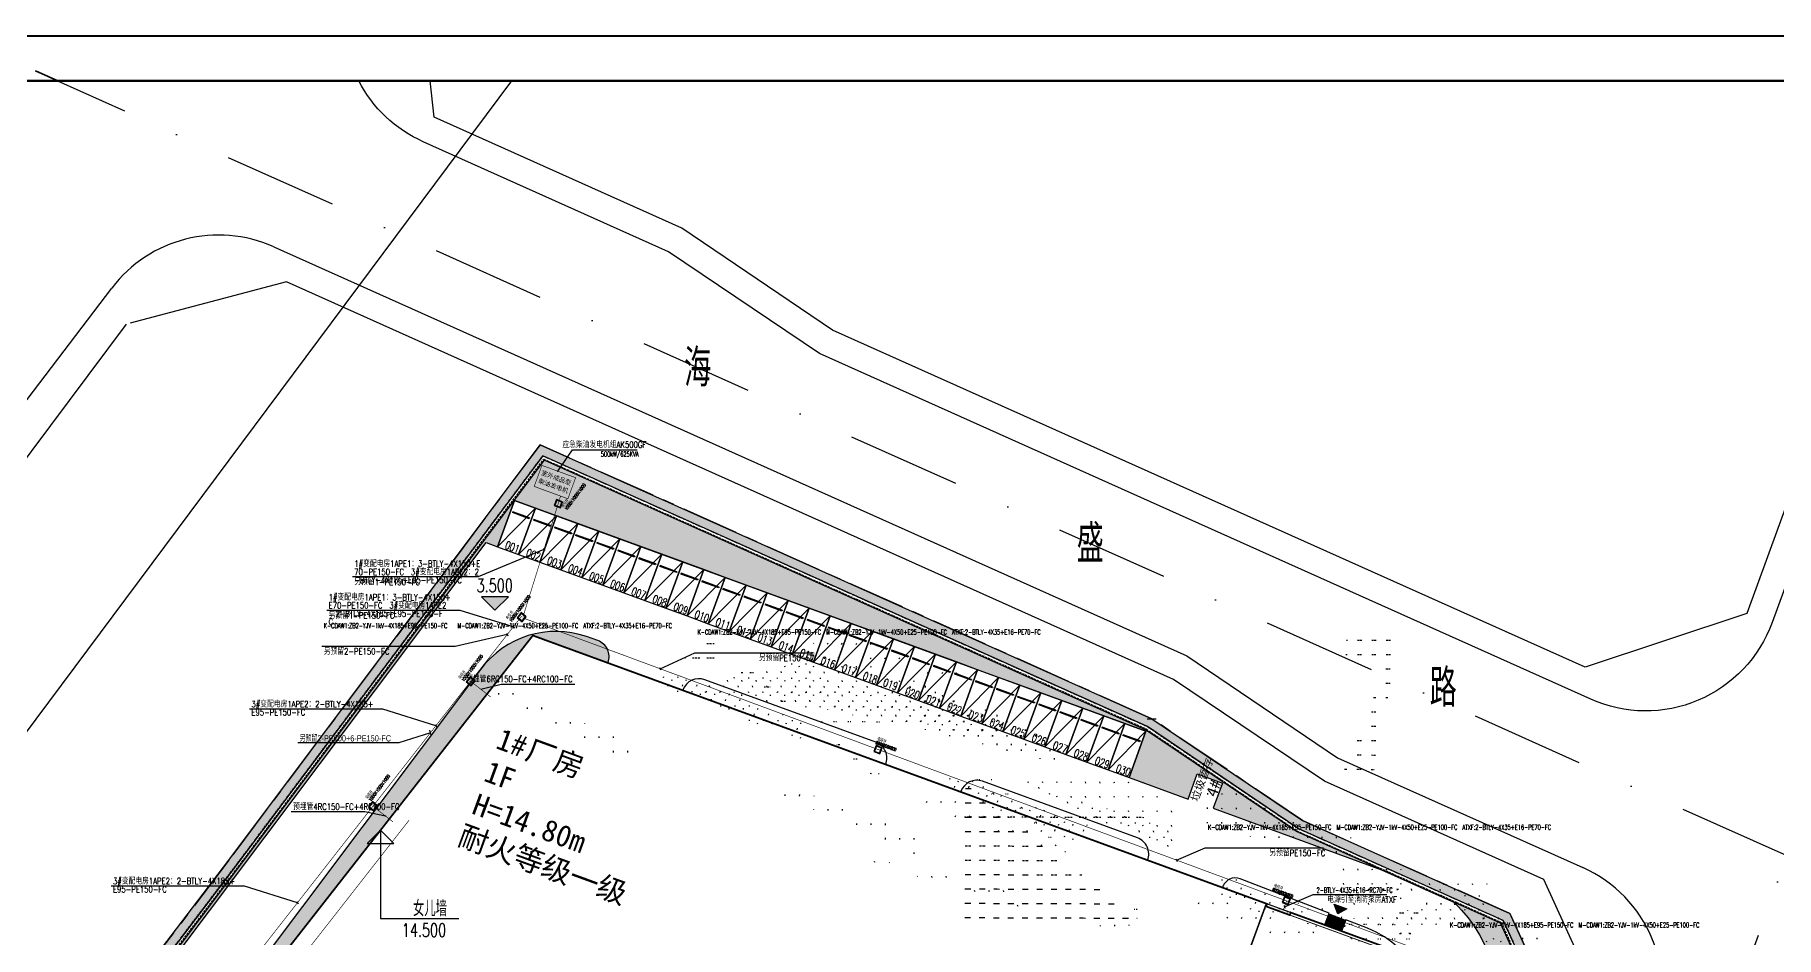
# Model space of a CAD drawing. Extents: x 40587477144 to 40590102100, y 3379967887 to 3381819730.
# Drawn here: x 40588202806 to 40588397071, y 3380406669 to 3380507282 of the extents above; entities that cross this region are included whole.
import ezdxf
from ezdxf.enums import TextEntityAlignment as Align

# ---------------------------------------------------------------- set-up
doc = ezdxf.new("R2010")
doc.units = 0
doc.header["$LTSCALE"] = 1000
doc.header["$MEASUREMENT"] = 0
for name, pattern in [('CENTER', [50.800000000000004, 31.75, -6.35, 6.35, -6.35]), ('DASH', [0.35, 0.25, -0.1]), ('DASHDOT', [25.399999999999995, 12.7, -6.349999999999999, 0, -6.349999999999999])]:
    doc.linetypes.add(name, pattern=pattern)
doc.layers.get('Defpoints').update_dxf_attribs({"color": 210})
for name, color, linetype in [('0-cxFrame', 155, 'Continuous'), ('0-HX', 1, 'Continuous'), ('A-Car', 155, 'Continuous'), ('A-CURTAIN', 84, 'Continuous'), ('A-LIN-V', 9, 'Continuous'), ('A-SFCE', 30, 'Continuous'), ('AS-WALL', 40, 'Continuous'), ('DIM-照明', 3, 'Continuous'), ('JT-路缘石线', 5, 'Continuous'), ('JT-道路中心线', 1, 'DASHDOT'), ('JT-道路名称', 7, 'Continuous'), ('JT-道路红线', 7, 'Continuous'), ('PUB_TEXT', 7, 'Continuous'), ('TEL_TEXT', 7, 'Continuous'), ('WIRE-照明', 1, 'Continuous'), ('建-文字', 7, 'Continuous'), ('建-标高', 3, 'Continuous'), ('总-坐标', 3, 'Continuous'), ('电气', 7, 'Continuous'), ('高压线', 210, 'Continuous')]:
    doc.layers.add(name, color=color, linetype=linetype)
doc.layers.add('0-cxText', color=131, linetype='Continuous', lineweight=25)
doc.styles.add('_TEL_DIM', font='SIMPLEX', dxfattribs={"width": 0.8, "height": 3.5, "bigfont": 'HZTXT'})
doc.styles.add('A-STANDARD', font='SIMPLEX', dxfattribs={"bigfont": 'GBCBIG'})
doc.styles.add('cx_tuming', font='simhei.ttf')
doc.styles.add('cx_tuqian1', font='')
doc.styles.add('HZTXT5', font='aa.shx', dxfattribs={"width": 0.7, "bigfont": 'hztxt.shx'})
doc.styles.get("Standard").update_dxf_attribs({"font": 'GBENOR', "width": 0.7, "bigfont": 'GBCBIG'})
doc.styles.add('宋体', font='')
doc.styles.add('黑体', font='simhei.ttf', dxfattribs={"height": 12})
doc.styles.get('cx_tuqian1').set_extended_font_data('SimSun')
doc.styles.get('宋体').set_extended_font_data('SimSun')
pattern_1 = [(19.99999999999998, (440.107795715332, 194.2398300170898), (956.275963936384, 2050.740422578524), [240, -48, 64, -48, 240, -960]), (19.99999999999998, (348.5154342651367, 211.9834671020508), (956.275963936384, 2050.740422578524), [160, -120, 240, -120, 160, -800]), (19.99999999999998, (655.8504104614258, 1004.918022155762), (956.275963936384, 2050.740422578524), [200, -80, 200, -1120]), (19.99999999999998, (-205.3501281738281, 1032.003547668457), (956.275963936384, 2050.740422578524), [80, -160, 80, -1280]), (110, (-54.99931335449219, 1086.72677230835), (-2050.740422578524, 956.275963936384), [143.9999999999999, -1456]), (110, (724.3924865722656, 348.7915229797363), (-2050.740422578524, 956.275963936384), [159.9999999999999, -1440]), (110, (881.3766403198242, 1087.002857208252), (-2050.740422578524, 956.275963936384), [159.9999999999999, -1440]), (65.00000000000001, (925.3208694458008, 404.8966331481934), (-547.2322293314808, 1503.508193286057), [160, -2102.7416992]), (154.9999999999999, (534.4087371826172, 262.6162528991699), (-1503.508193286057, -547.2322293314808), [160, -2102.741699199999]), (83.43494882, (877.4794540405273, 395.9972076416016), (-547.2322292444445, 1503.508193285503), [160, -3417.7087632]), (95.96375653, (799.5678939819336, 376.1531410217285), (-547.2322291846804, 1503.508193052025), [159.9999999999999, -6436.969001599999]), (95.96375653, (956.5520477294922, 1114.364471435547), (-547.2322291846804, 1503.508193052025), [128, -6468.969001599999]), (95.96375653, (-24.92916107177734, 1097.671417236328), (-547.2322291846804, 1503.508193052025), [112, -6484.969001599998]), (124.03624347, (649.2170791625977, 321.4299125671387), (-547.2322292935037, 1503.508193012417), [160, -6436.9690016]), (124.03624347, (806.2012252807617, 1059.641246795654), (-547.2322292935037, 1503.508193012417), [128, -6468.9690016]), (124.03624347, (-85.06947326660156, 1075.782127380371), (-547.2322292935037, 1503.508193012417), [112, -6484.9690016]), (136.5650512, (576.7778244018555, 286.5507621765137), (-547.2322299226216, 1503.508193038666), [159.9999999999999, -3417.706876319999])]

# ---------------------------------------------------------------- blocks, each defined once
blk = doc.blocks.new('G$C475ACE7D')
h = blk.add_hatch(color=0)
h.dxf.hatch_style = 1
h.paths.add_polyline_path([(-1.746229827404022e-10, -749.9999999997672), (-878.0800781248836, 0), (1.164153218269348e-10, 749.9999999998836)])
at = {"color": 0}
blk.add_lwpolyline([(-1.746229827404022e-10, -749.9999999997672), (-878.0800781248836, 0), (1.164153218269348e-10, 749.9999999998836), (-1.746229827404022e-10, -749.9999999997672)], close=True, dxfattribs=at)
blk = doc.blocks.new('GGRrrrr')
at = {"layer": 'A-CURTAIN'}
h = blk.add_hatch(dxfattribs=at)
h.set_pattern_fill('草坪或沼泽', color=0, scale=400, angle=19.99999999999998)
h.set_pattern_definition(pattern_1)
h.paths.add_polyline_path([(1393117.320922852, 618300.9193000793), (1393292.936767578, 540880.4741477966), (1330517.002159119, 532866.5696678162), (1241737.975387573, 527102.5202484131), (1161598.890319824, 521245.7613601685), (1240382.850791931, 783371.5528144836), (1244595.073738098, 797109.7279624939), (1261185.678756714, 852563.1131820679), (1335771.367614746, 847453.3053207397), (1355485.375518799, 842594.5098495483), (1380777.422203064, 840861.7712898254), (1392639.610717773, 828900.035358429), (1392845.235137939, 738250.2696037292), (1391845.237701416, 738248.0012702942), (1391806.246421814, 755447.9559936523), (1391306.45426178, 755446.8222770691), (1391785.831069946, 764447.9511528015), (1391640.544288635, 828487.3259391785), (1380332.88168335, 839889.8824043274), (1355330.389472961, 841602.7838134766), (1335616.381584167, 846461.5792884827), (1261914.650527954, 851510.8278846741), (1245552.140869141, 796819.8416023254), (1241339.732727051, 783081.0626220703), (1162974.660324097, 522348.9729347229), (1241669.135520935, 528100.1562232971), (1330421.199440002, 533862.4550628662), (1392290.937599182, 541760.6755371094), (1392117.323532104, 618298.6509666443)])
h.paths.add_polyline_path([(1393076.15146637, 636450.5321846008), (1392076.154045105, 636448.2638511658), (1392062.989784241, 641998.404788971), (1391563.607894897, 641997.2195243835), (1392041.628883362, 650998.2749595642), (1391886.520614624, 720048.3890342712), (1392886.518035889, 720050.6573638916)])
h = blk.add_hatch(dxfattribs=at)
h.set_pattern_fill('草坪或沼泽', color=0, scale=400, angle=19.99999999999998)
h.set_pattern_definition([(19.99999999999998, (440.107795715332, 194.2398300170898), (956.2759639363836, 2050.740422578524), [240, -48, 64, -48, 240, -960]), (19.99999999999998, (348.5154342651367, 211.9834671020508), (956.2759639363836, 2050.740422578524), [160, -120, 240, -120, 160, -800]), (19.99999999999998, (655.8504104614258, 1004.918022155762), (956.2759639363836, 2050.740422578524), [200, -80, 200, -1120]), (19.99999999999998, (-205.3501281738281, 1032.003547668457), (956.2759639363836, 2050.740422578524), [80, -160, 80, -1280]), (110, (-54.99931335449219, 1086.72677230835), (-2050.740422578524, 956.2759639363836), [143.9999999999999, -1456]), (110, (724.3924865722656, 348.7915229797363), (-2050.740422578524, 956.2759639363836), [159.9999999999999, -1440]), (110, (881.3766403198242, 1087.002857208252), (-2050.740422578524, 956.2759639363836), [159.9999999999999, -1440]), (65.00000000000001, (925.3208694458008, 404.8966331481934), (-547.2322293314807, 1503.508193286057), [160, -2102.7416992]), (154.9999999999999, (534.4087371826172, 262.6162528991699), (-1503.508193286057, -547.2322293314807), [160, -2102.741699199999]), (83.43494882, (877.4794540405273, 395.9972076416016), (-547.2322292444445, 1503.508193285503), [160, -3417.7087632]), (95.96375653, (799.5678939819336, 376.1531410217285), (-547.2322291846804, 1503.508193052025), [159.9999999999999, -6436.969001599999]), (95.96375653, (956.5520477294922, 1114.364471435547), (-547.2322291846804, 1503.508193052025), [128, -6468.969001599999]), (95.96375653, (-24.92916107177734, 1097.671417236328), (-547.2322291846804, 1503.508193052025), [112, -6484.969001599998]), (124.03624347, (649.2170791625977, 321.4299125671387), (-547.2322292935037, 1503.508193012417), [160, -6436.9690016]), (124.03624347, (806.2012252807617, 1059.641246795654), (-547.2322292935037, 1503.508193012417), [128, -6468.9690016]), (124.03624347, (-85.06947326660156, 1075.782127380371), (-547.2322292935037, 1503.508193012417), [112, -6484.9690016]), (136.5650512, (576.7778244018555, 286.5507621765137), (-547.232229922622, 1503.508193038667), [159.9999999999999, -3417.706876319999])])
edge = h.paths.add_edge_path()
edge.add_line((1391002.783584595, 755446.1334381104), (1391033.862896324, 755969.2298610318))
edge.add_line((1391033.86289978, 755969.2298622131), (1391484.60933056, 764440.2374043328))
edge.add_line((1391484.609329224, 764440.2374038696), (1391240.917746339, 828322.242167785))
edge.add_line((1391240.917747498, 828322.2421684265), (1380155.065434195, 839501.1268444082))
edge.add_line((1380155.065429688, 839501.1268424988), (1355268.395031075, 841206.093397873))
edge.add_line((1355268.39503479, 841206.0933990479), (1335554.387081419, 846064.8888675765))
edge.add_line((1335554.387077332, 846064.8888664246), (1262206.239214119, 851089.9137592164))
edge.add_line((1262206.239219666, 851089.9137611389), (1173161.430034699, 554852.1791891612))
edge.add_line((1173161.430030823, 554852.1791877747), (1173522.489795612, 554879.6278408373))
edge.add_line((1173522.4897995, 554879.6278419495), (1259298.694751966, 840247.1814245735))
edge.add_line((1259298.694747925, 840247.1814231873), (1260664.251583645, 840250.287743258))
edge.add_line((1260664.251579285, 840250.2877464294), (1260650.720505403, 845748.0085758491))
edge.add_line((1260650.72051239, 845748.0085716248), (1335651.042472096, 845918.1516353745))
edge.add_line((1335651.042472839, 845918.151638031), (1335663.543034486, 840420.7167655955))
edge.add_line((1335663.543029785, 840420.7167663574), (1342663.498677632, 840436.620142065))
edge.add_line((1342663.498680115, 840436.6201400757), (1342656.698541388, 843434.4194341273))
edge.add_line((1342656.698539734, 843434.4194335938), (1345656.684828249, 843441.2245361431))
edge.add_line((1345656.684829712, 843441.2245368958), (1345663.514863657, 840443.5152480957))
edge.add_line((1345663.514862061, 840443.515247345), (1365660.002805453, 840488.87754378))
edge.add_line((1365660.002807617, 840488.8775444031), (1374552.106933233, 839873.2337869616))
edge.add_arc((1367357.655082703, 824128.4532546997), 17310.63983173795, 5.5802626876526915, 65.44234737564938, ccw=False)
edge.add_line((1384586.259040833, 825811.7408561707), (1385552.940604924, 825812.0992239242))
edge.add_line((1385552.940605164, 825812.0992240906), (1390246.63666195, 825822.7249858105))
edge.add_line((1390246.636665344, 825822.72498703), (1390404.911168448, 755445.2751032704))
edge.add_line((1390404.911170959, 755445.2751045227), (1391002.783589707, 755446.1334401162))
h = blk.add_hatch(dxfattribs=at)
h.set_pattern_fill('草坪或沼泽', color=0, scale=400, angle=19.99999999999998)
h.set_pattern_definition(pattern_1)
edge = h.paths.add_edge_path()
edge.add_line((1244511.714828491, 753063.8315238953), (1244495.919566525, 760027.0825533024))
edge.add_line((1244495.91960144, 760027.0825538635), (1267770.087429236, 832316.7940167233))
edge.add_line((1267770.087432861, 832316.7940177917), (1276681.976823113, 832337.0095257644))
edge.add_line((1276681.976821899, 832337.0095252991), (1276681.864180329, 832386.6813997305))
edge.add_arc((1274781.869064331, 832382.3714904785), 1900.000004354328, 0.1299683560727448, 90.13029558499731)
edge.add_line((1274777.548301697, 834282.3665809631), (1273442.691794555, 834279.3309857612))
edge.add_arc((1273670.986663818, 823776.4695892334), 10505.34226203356, 91.24521050012937, 163.5760376897314)
edge.add_line((1263594.306396484, 826746.7777709961), (1241444.485177469, 753056.8738986957))
edge.add_line((1241444.485176086, 753056.8738975525), (1244511.714866437, 753063.8315246797))
h = blk.add_hatch(dxfattribs=at)
h.set_pattern_fill('草坪或沼泽', color=0, scale=400, angle=19.99999999999998)
h.set_pattern_definition(pattern_1)
edge = h.paths.add_edge_path()
edge.add_line((1285581.953941345, 832357.1979942322), (1309681.237586975, 832411.8641967773))
edge.add_arc((1307781.783744812, 832457.4163208008), 1900.000000747431, 358.6262135468809, 450.130295675967)
edge.add_line((1307777.462928772, 834357.411403656), (1287477.515419006, 834311.2474632263))
edge.add_arc((1287481.836204529, 832411.2523841858), 1899.999998556462, 90.13029564319118, 180.1299678000027)
edge.add_line((1285581.841117859, 832406.9424934387), (1285581.953964233, 832357.1980018616))
h = blk.add_hatch(dxfattribs=at)
h.set_pattern_fill('草坪或沼泽', color=0, scale=400, angle=19.99999999999998)
h.set_pattern_definition(pattern_1)
edge = h.paths.add_edge_path()
edge.add_line((1318581.869049072, 832432.0541534424), (1340781.152915955, 832482.410446167))
edge.add_arc((1338881.703308105, 832528.1403884888), 1900.000001196888, 358.6208496673979, 450.130295672381)
edge.add_line((1338877.382568359, 834428.1354789734), (1320477.430152893, 834386.292301178))
edge.add_arc((1320481.750892639, 832486.2972068787), 1900.000003571495, 90.13029556357108, 180.1299679933564)
edge.add_line((1318581.75579834, 832481.9873085022), (1318581.869064331, 832432.0541534425))
h = blk.add_hatch(dxfattribs=at)
h.set_pattern_fill('草坪或沼泽', color=0, scale=400, angle=19.99999999999998)
h.set_pattern_definition(pattern_1)
edge = h.paths.add_edge_path()
edge.add_line((1361831.757774353, 832530.1611289978), (1361828.607009888, 833919.1583023071))
edge.add_line((1361828.607040405, 833919.1582984924), (1351207.979728699, 834106.2698020935))
edge.add_arc((1351181.557189941, 832606.5025405884), 1499.999997267485, 88.99068202432258, 183.971656302854)
edge.add_line((1349685.159500122, 832502.6080665588), (1361831.757743835, 832530.1611213684))
h = blk.add_hatch(dxfattribs=at)
h.set_pattern_fill('草坪或沼泽', color=0, scale=400, angle=19.99999999999998)
h.set_pattern_definition(pattern_1)
edge = h.paths.add_edge_path()
edge.add_line((1370852.603523254, 823350.6001091003), (1376752.150489807, 823363.9824905396))
edge.add_arc((1366252.178779602, 823339.5955467224), 10499.99999670127, 0.1330733002680239, 88.9906820117028)
edge.add_line((1366437.136444092, 833837.9664039612), (1363828.692123413, 833883.9213142395))
edge.add_line((1363828.692054749, 833883.9213218689), (1363831.752601624, 832534.6978721619))
edge.add_line((1363831.752662659, 832534.6978645325), (1370831.734527588, 832550.5764541626))
edge.add_line((1370831.734535217, 832550.5764541626), (1370852.603538513, 823350.600101471))
at = {"layer": 'A-CURTAIN', "color": 0}
for points in [[(1161598.890319824, 521245.7613601685), (1240382.850791931, 783371.5528144836), (1244595.073738098, 797109.7279624939), (1261185.678756714, 852563.1131820679), (1335771.367614746, 847453.3053207397), (1355485.375518799, 842594.5098495483), (1380777.422203064, 840861.7712898254), (1392639.610717773, 828900.035358429), (1392845.235137939, 738250.2696037292), (1391845.237701416, 738248.0012702942), (1391806.246421814, 755447.9559936523), (1391306.45426178, 755446.8222770691), (1391785.831069946, 764447.9511528015), (1391640.544288635, 828487.3259391785), (1380332.88168335, 839889.8824043274), (1355330.389472961, 841602.7838134766), (1335616.381584167, 846461.5792884827), (1261914.650527954, 851510.8278846741), (1245552.140869141, 796819.8416023254), (1241339.732727051, 783081.0626220703), (1162974.660324097, 522348.9729347229)], [(1391240.917747498, 828322.2421684265), (1380155.065429688, 839501.1268424988), (1355268.39503479, 841206.0933990479), (1335554.387077332, 846064.8888664246), (1262206.239219666, 851089.9137611389), (1173161.430030823, 554852.1791877747)]]:
    blk.add_lwpolyline(points, dxfattribs=at)
blk.add_lwpolyline([(1173522.4897995, 554879.6278419495), (1259298.694747925, 840247.1814231873), (1260664.251579285, 840250.2877464294), (1260650.72051239, 845748.0085716248), (1335651.042472839, 845918.151638031), (1335663.543029785, 840420.7167663574), (1342663.498680115, 840436.6201400757), (1342656.698539734, 843434.4194335938), (1345656.684829712, 843441.2245368958), (1345663.514862061, 840443.515247345), (1365660.002807617, 840488.8775444031), (1374552.106933594, 839873.2337875366, -0.2673043221881901), (1384586.259040833, 825811.7408561707)], format="xyb", dxfattribs=at)
for points in [[(1244511.714828491, 753063.8315238953), (1244495.91960144, 760027.0825538635), (1267770.087432861, 832316.7940177917), (1276681.976821899, 832337.0095252991), (1276681.864181519, 832386.6814002991, 0.4142152351523207), (1274777.548301697, 834282.3665809631), (1273442.691795349, 834279.330986023, 0.3265163471127786), (1263594.306396484, 826746.7777709961), (1241444.485176086, 753056.8738975525)], [(1285581.953941345, 832357.1979942322), (1309681.237617493, 832411.864200592, 0.4219234257304527), (1307777.462928772, 834357.411403656), (1287477.515472412, 834311.247467041, 0.4142118864557647), (1285581.841117859, 832406.9424934387)], [(1318581.869049072, 832432.0541534424), (1340781.152900696, 832482.4104499817, 0.421950996749626), (1338877.382568359, 834428.1354789734), (1320477.430114746, 834386.2922935486, 0.4142118878511918), (1318581.75579834, 832481.9873085022)], [(1361831.757774353, 832530.1611289978), (1361828.607040405, 833919.1582984924), (1351207.979728699, 834106.2698020935, 0.4399114465953061), (1349685.159500122, 832502.6080665588)], [(1370852.603523254, 823350.6001091003), (1376752.150489807, 823363.9824867249, 0.4083856985669109), (1366437.136444092, 833837.9664039612), (1363828.692054749, 833883.9213218689), (1363831.752662659, 832534.6978645325), (1370831.734535217, 832550.5764541626)]]:
    blk.add_lwpolyline(points, format="xyb", close=True, dxfattribs=at)
blk = doc.blocks.new('建筑-停车位-2400x5300')
at = {"color": 0}
blk.add_lwpolyline([(-49.99999999813735, 199.9999999757856), (-50.00000090897083, -5299.999999886379), (2449.999999089167, -5299.999999826774), (2449.999999998137, 200.0000000335276)], close=True, dxfattribs=at)
for points in [[(2449.999999998137, 200.0000000335276), (-50.00000090897083, -5299.999999886379)], [(199.9999990900978, -3953.625492763415), (2199.999999090098, -3953.625492763415)], [(199.9999990900978, -4053.625492763415), (199.9999990900978, -3953.625492763415)], [(199.9999990900978, -4053.625492763415), (2199.999999090098, -4053.625492763415)], [(2199.999999090098, -4053.625492763415), (2199.999999090098, -3953.625492763415)]]:
    blk.add_lwpolyline(points, dxfattribs=at)
blk = doc.blocks.new('G$C29A62568')
at = {"layer": 'A-Car', "color": 8, "extrusion": (7.103892189259454e-08, 1.937544352733996e-07, 0.9999999999999788), "rotation": 159.8002921507157}
for p in [(40588256577.38121, 3380449758.728107, 3538.323122636224), (40588258923.61811, 3380448895.49457, 3538.32312205504), (40588261269.85518, 3380448032.261038, 3538.323121473863), (40588263616.09207, 3380447169.027505, 3538.323120892682), (40588265962.32903, 3380446305.793968, 3538.3231203115), (40588268308.56599, 3380445442.560435, 3538.323119730317), (40588270654.8029, 3380444579.326898, 3538.32311914913), (40588273001.03992, 3380443716.093363, 3538.323118567956), (40588275347.27688, 3380442852.859831, 3538.323117986768), (40588277693.51389, 3380441989.626299, 3538.323117405595), (40588280039.75075, 3380441126.392764, 3538.323116824407), (40588282385.98769, 3380440263.159228, 3538.323116243229), (40588284732.22476, 3380439399.925698, 3538.323115662043), (40588287078.46161, 3380438536.69216, 3538.323115080865), (40588289424.69863, 3380437673.458623, 3538.323114499681), (40588291770.93558, 3380436810.22509, 3538.323113918504), (40588294117.17253, 3380435946.991553, 3538.323113337318), (40588296463.40949, 3380435083.75802, 3538.323112756133), (40588298809.64639, 3380434220.524487, 3538.323112174942), (40588301155.88341, 3380433357.29095, 3538.323111593768), (40588303502.12032, 3380432494.057414, 3538.323111012583), (40588305848.35738, 3380431630.823884, 3538.323110431408), (40588308194.59428, 3380430767.590353, 3538.323109850227), (40588310540.83116, 3380429904.356815, 3538.32310926904), (40588312887.06821, 3380429041.123279, 3538.323108687862), (40588315233.30515, 3380428177.889746, 3538.323108106681), (40588317579.54218, 3380427314.656211, 3538.323107525498), (40588319925.77902, 3380426451.422675, 3538.323106944313), (40588322272.01603, 3380425588.189143, 3538.323106363127), (40588324618.25303, 3380424724.955591, 3538.323105781943)]:
    blk.add_blockref('建筑-停车位-2400x5300', p, dxfattribs=at)
blk = doc.blocks.new('55555555555555555555555555555')
at = {"layer": '建-文字', "color": 0, "style": 'A-STANDARD', "width": 0.7058823529411765}
for s, p in [('001', (40588255175.73572, 3380450026.954892)), ('002', (40588257523.92146, 3380449169.036646)), ('003', (40588259872.10724, 3380448311.11838)), ('004', (40588262220.29298, 3380447453.200134)), ('005', (40588264568.47873, 3380446595.281897)), ('006', (40588266916.66447, 3380445737.363628)), ('007', (40588269264.85019, 3380444879.445397)), ('008', (40588271613.03593, 3380444021.527151)), ('009', (40588273961.22166, 3380443163.608886)), ('010', (40588276309.40746, 3380442305.690618)), ('011', (40588278657.59314, 3380441447.772399)), ('012', (40588281005.77895, 3380440589.854148)), ('013', (40588283353.96468, 3380439731.935868)), ('014', (40588285702.15034, 3380438874.017643)), ('015', (40588288050.33612, 3380438016.099382)), ('016', (40588290398.52189, 3380437158.181153)), ('017', (40588292746.70762, 3380436300.262877)), ('018', (40588295094.89336, 3380435442.344625)), ('019', (40588297362.20415, 3380434709.451086)), ('020', (40588299791.26477, 3380433726.508155)), ('021', (40588302139.45061, 3380432868.589908)), ('022', (40588304487.63634, 3380432010.671619)), ('023', (40588306888.44193, 3380431133.208655)), ('024', (40588309236.62766, 3380430275.290406)), ('025', (40588311584.81345, 3380429417.372149)), ('026', (40588313932.99922, 3380428559.453888)), ('027', (40588316281.18496, 3380427701.53563)), ('028', (40588318629.37065, 3380426843.617409)), ('029', (40588320978.28776, 3380425987.706183)), ('030', (40588323326.47305, 3380425129.787562))]:
    blk.add_text(s, height=892.5, rotation=339.9297114345931, dxfattribs=at).set_placement(p)
blk = doc.blocks.new('qd电缆手井')
at = {"layer": '电气', "color": 7}
for p, q in [((-238.6759234107449, 215.8350454529282), (211.3240765892551, 215.8350454529282)), ((-238.6759234107449, -234.1649545470718), (-238.6759234107449, 215.8350454529282)), ((-197.8759234107565, -193.3649545470835), (-197.8759234107565, 175.0350454529398)), ((-197.8759234107565, 175.0350454529398), (170.5240765892668, 175.0350454529398)), ((170.5240765892668, 175.0350454529398), (170.5240765892668, -193.3649545470835)), ((211.3240765892551, 215.8350454529282), (211.3240765892551, -234.1649545470718)), ((211.3240765892551, -234.1649545470718), (-238.6759234107449, -234.1649545470718)), ((170.5240765892668, -193.3649545470835), (-197.8759234107565, -193.3649545470835))]:
    blk.add_line(p, q, dxfattribs=at)
at = {"layer": '电气', "color": 8, "const_width": 30}
blk.add_lwpolyline([(-218.0356704102596, 182.1311835359666), (-218.0356704102596, -214.0751183969551), (191.1155886567431, -214.0751183969551), (191.1155886567431, 195.5777040290996), (-232.9092848057626, 195.5777040290996)], dxfattribs=at)
blk = doc.blocks.new('TK22.A0 L(Dragon)')
at = {"layer": '0-cxFrame', "color": 7, "const_width": 0.5}
blk.add_lwpolyline([(0, 0), (-1189, 0), (-1189, 841), (0, 841)], close=True, dxfattribs=at)
at = {"layer": '0-cxFrame', "const_width": 0.5}
blk.add_lwpolyline([(-80, 10), (-1169, 10), (-1169, 831), (-80, 831)], close=True, dxfattribs=at)
at = {"style": '黑体', "flags": 4}
blk.add_attdef('图幅', text='', height=3.3, dxfattribs=at).set_placement((-40, 3), align=Align.RIGHT)
at = {"layer": '0-cxText', "flags": 4}
for tag, height, style, p in [('建设单位', 3.5, 'cx_tuming', (-45, 240)), ('项目名称', 3.5, 'cx_tuming', (-45, 210)), ('子项名称', 3.5, 'cx_tuming', (-45, 180)), ('工程编号', 3.3, 'cx_tuqian1', (-35, 165)), ('图名1', 3.5, 'cx_tuming', (-45, 87)), ('图名2', 3.5, 'cx_tuming', (-45, 79)), ('图名3', 3.5, 'cx_tuming', (-45, 71)), ('出图日期', 3.3, 'cx_tuqian1', (-39, 60)), ('专业', 3.3, 'cx_tuqian1', (-55, 52)), ('图号', 3.3, 'cx_tuqian1', (-55, 44)), ('版次', 3.3, 'cx_tuqian1', (-20, 44))]:
    blk.add_attdef(tag, text='', height=height, dxfattribs=dict(at, style=style)).set_placement(p, align=Align.MIDDLE)
at = {"layer": 'Defpoints', "color": 6, "flags": 4}
for tag, height, style, p in [('tufu', 3.3, '黑体', (-12, 12)), ('dwfname', 4, 'cx_tuqian1', (-80, 3))]:
    blk.add_attdef(tag, text='', height=height, dxfattribs=dict(at, style=style)).set_placement(p, align=Align.RIGHT)

msp = doc.modelspace()

# ---------------------------------------------------------------- hatches: boundary and pattern name
at = {"layer": 'A-LIN-V'}
h = msp.add_hatch(dxfattribs=at)
h.set_pattern_fill('ANSI31', color=256, scale=300)
h.set_pattern_definition([(45, (0, 0), (-336.7596045400933, 336.7596045400933), [])])
h.paths.add_polyline_path([(40588347190.95534, 3380409330.416287), (40588346714.28822, 3380408025.766325), (40588348592.83292, 3380407339.420976), (40588349055.85069, 3380408606.712503)])
at = {"layer": '建-标高'}
msp.add_hatch(color=8, dxfattribs=at).paths.add_polyline_path([(40588254137.37964, 3380443113.060872), (40588255637.37964, 3380444613.060872), (40588252637.37964, 3380444613.060872)], flags=17)

# ---------------------------------------------------------------- linework, layer by layer
at = {"layer": '0-HX', "linetype": 'CENTER', "ltscale": 0.2}
msp.add_line((40588374373.70558, 3380393980.898199), (40588367371.55893, 3380409302.927603), dxfattribs=at)
msp.add_lwpolyline([(40588374373.70446, 3380393980.898591), (40588367371.55781, 3380409302.927993), (40588344233.50639, 3380419662.492842), (40588327409.83178, 3380431029.725266), (40588259176.22743, 3380461579.853973), (40588224457.8989, 3380415266.100388), (40588215760.93867, 3380403827.430825), (40588051310.19777, 3380185028.900704), (40588128542.3989, 3380162853.200386), (40588213851.09889, 3380137607.100389), (40588275532.99889, 3380123451.400389)], close=True, dxfattribs=at)
at = {"layer": 'A-SFCE', "linetype": 'DASH'}
for points in [[(40588297421.67845, 3380186275.2518), (40588274896.56686, 3380124623.454611), (40588214105.07052, 3380138574.811246), (40588128822.27942, 3380163813.243817), (40588052982.28779, 3380185589.19868), (40588216558.6606, 3380403224.398946), (40588225255.99951, 3380414663.566556), (40588259497.00459, 3380460340.577489), (40588326921.93321, 3380430152.515933), (40588343745.60792, 3380418785.283481), (40588361534.81735, 3380410820.547568), (40588366618.76474, 3380408544.319479), (40588373293.57961, 3380393938.554342), (40588351315.52277, 3380333784.059697), (40588347755.68797, 3380325498.369755)], [(40588297139.89675, 3380186378.203611), (40588274705.63725, 3380124975.070877), (40588214181.26199, 3380138865.124507), (40588128906.24356, 3380164101.256846), (40588053483.91479, 3380185757.288075), (40588216797.97619, 3380403043.488082), (40588225495.42977, 3380414482.806521), (40588259593.23772, 3380459968.794543), (40588326775.56367, 3380429889.353124), (40588343599.23837, 3380418522.120672), (40588361412.22539, 3380410546.738856), (40588366392.92683, 3380408316.736924), (40588372969.54214, 3380393925.851067), (40588351036.59865, 3380333894.832758), (40588347480.05086, 3380325616.793515)]]:
    msp.add_lwpolyline(points, dxfattribs=at)
at = {"layer": 'AS-WALL', "color": 20, "true_color": 0xf72408, "const_width": 200.0000000000001}
msp.add_lwpolyline([(40588309017.24251, 3380324808.789411), (40588308914.29071, 3380324527.007708), (40588204983.80682, 3380362499.063575), (40588211560.117, 3380380498.591922), (40588258364.53622, 3380440305.243856), (40588340280.27267, 3380410376.499106), (40588340177.32092, 3380410094.717414), (40588342807.28352, 3380409133.833927), (40588342910.23534, 3380409415.615627), (40588355167.73914, 3380404937.212323), (40588323801.75727, 3380319087.720896), (40588311578.57062, 3380323660.051459), (40588311647.2051, 3380323847.90593)], close=True, dxfattribs=at)
at = {"layer": 'AS-WALL'}
msp.add_lwpolyline([(40588340186.34547, 3380410410.816366), (40588309194.42171, 3380325585.131804)], dxfattribs=at)
at = {"layer": 'AS-WALL', "color": 20, "linetype": 'DASH', "ltscale": 5, "true_color": 0xf72408, "const_width": 100}
msp.add_lwpolyline([(40588340130.35719, 3380410111.876067), (40588354783.00562, 3380404758.382419), (40588348983.3875, 3380388884.679962), (40588334330.73907, 3380394238.173609)], close=True, dxfattribs=at)
at = {"layer": 'DIM-照明'}
for p, q in [((40588261137.0264, 3380458620.498069), (40588262806.60614, 3380461020.287894)), ((40588262806.60614, 3380461020.287894), (40588270001.87899, 3380461020.287894)), ((40588259604.82678, 3380449902.15627), (40588252269.83396, 3380446839.150297)), ((40588259541.60112, 3380450038.180221), (40588259668.05244, 3380449766.132318)), ((40588252269.83396, 3380446839.150297), (40588238237.08341, 3380446839.150297)), ((40588250260.46951, 3380443097.586825), (40588235376.66071, 3380443097.586825)), ((40588256169.43123, 3380441253.908643), (40588250260.46951, 3380443097.586825)), ((40588255513.96288, 3380440416.354892), (40588249714.72216, 3380439088.229383)), ((40588255450.73721, 3380440552.378844), (40588255577.18854, 3380440280.33094)), ((40588256106.20557, 3380441389.932594), (40588256232.65689, 3380441117.884691)), ((40588249714.72216, 3380439088.229383), (40588234830.91337, 3380439088.229383)), ((40588272560.90819, 3380436600.083373), (40588276436.62937, 3380438370.565601)), ((40588276436.62937, 3380438370.565601), (40588289611.82877, 3380438370.565601)), ((40588272497.68253, 3380436736.107324), (40588272624.13385, 3380436464.059421)), ((40588252560.89902, 3380434313.440229), (40588254847.01527, 3380434888.148293)), ((40588254847.01527, 3380434888.148293), (40588263062.04934, 3380434888.148293)), ((40588241646.45665, 3380432090.649919), (40588226762.64786, 3380432090.649919)), ((40588247555.41837, 3380430246.971736), (40588241646.45665, 3380432090.649919)), ((40588247492.19271, 3380430382.995688), (40588247618.64404, 3380430110.947784)), ((40588243416.69606, 3380428348.291068), (40588232136.9509, 3380428348.291068)), ((40588246939.61398, 3380429460.100388), (40588243416.69606, 3380428348.291068)), ((40588247003.47047, 3380429166.975246), (40588246875.75749, 3380429753.225529)), ((40588239622.98006, 3380420648.299584), (40588231407.94598, 3380420648.299584)), ((40588241930.81689, 3380420171.509222), (40588239622.98006, 3380420648.299584)), ((40588330178.52183, 3380415258.446003), (40588333381.36674, 3380416620.157387)), ((40588333381.36674, 3380416620.157387), (40588346556.56613, 3380416620.157387)), ((40588330115.29617, 3380415394.469955), (40588330241.74749, 3380415122.422051)), ((40588226202.16946, 3380412356.027062), (40588211318.36067, 3380412356.027062)), ((40588232111.13119, 3380410512.34888), (40588226202.16946, 3380412356.027062)), ((40588232047.90553, 3380410648.372832), (40588232174.35685, 3380410376.324928)), ((40588342213.71365, 3380410055.669344), (40588345416.55856, 3380411417.380728)), ((40588345416.55856, 3380411417.380728), (40588353624.39683, 3380411417.380728)), ((40588342150.48799, 3380410191.693296), (40588342276.93932, 3380409919.645392))]:
    msp.add_line(p, q, dxfattribs=at)
at = {"layer": 'DIM-照明', "const_width": 80}
for points in [[(40588261114.18233, 3380458587.662892, 1), (40588261159.87046, 3380458653.333246, 1)], [(40588241969.98964, 3380420163.41628, 1), (40588241891.64413, 3380420179.602163, 1)]]:
    msp.add_lwpolyline(points, format="xyb", close=True, dxfattribs=at)
at = {"layer": 'JT-路缘石线', "color": 8, "ltscale": 10}
for p, q in [((40588229455.84282, 3380483651.76041), (40588331313.02095, 3380438047.399725)), ((40588135068.89999, 3380378664.6), (40588211385.61452, 3380479039.945292)), ((40588331313.02095, 3380438047.399725), (40588348136.6955, 3380426680.167348)), ((40588348136.6955, 3380426680.167348), (40588375517.3064, 3380414421.087748))]:
    msp.add_line(p, q, dxfattribs=at)
msp.add_lwpolyline([(40588422724.84563, 3380502157.2), (40588419174.19999, 3380493287.1), (40588417062.83407, 3380487508.225783), (40588406911.93923, 3380469923.876689), (40588396616.77791, 3380441745.699776, -0.435067405116108), (40588376398.09646, 3380433202.842545), (40588290338.71043, 3380471734.043303), (40588273515.03133, 3380483101.269472), (40588246134.15565, 3380495360.455404, -0.1696787428335172), (40588238941.69953, 3380502157.2)], format="xyb", dxfattribs=at)
for centre, radius, start, end in [((40588223326.24474, 3380469961.324794), 14999.99999971086, 65.88057770135636, 142.753787569148), ((40588369387.70833, 3380400730.65213), 14999.99999955538, 339.9297114376861, 65.88057773316429)]:
    msp.add_arc(centre, radius, start, end, dxfattribs=at)
at = {"layer": 'JT-道路中心线', "color": 8, "flags": 128}
for points in [[(40588398291.29999, 3380415730), (40588202894.19999, 3380503214.8)], [(40588205730.09999, 3380501995.7), (40588202922.3, 3380503252.2)], [(40588430262.1675, 3380502157.2), (40588425749.79999, 3380490884.7), (40588402255.8, 3380426580.9), (40588289449.6628, 3380117827.81713)]]:
    msp.add_lwpolyline(points, dxfattribs=at)
at = {"layer": 'JT-道路红线', "color": 8}
for points in [[(40588419493.41936, 3380502157.2), (40588416372.06697, 3380494359.545578), (40588414334.41972, 3380488782.441609), (40588404183.52488, 3380471198.092515), (40588393798.96022, 3380442775.215908), (40588375746.31112, 3380436781.630839), (40588291802.40493, 3380474365.671938), (40588274978.72584, 3380485732.898108), (40588247360.07424, 3380498098.542983), (40588246918.34788, 3380502157.2)], [(40588279663.92742, 3380120186.559477), (40588379774.60181, 3380394192.024467), (40588371135.52426, 3380413095.970189), (40588346673, 3380424048.539261), (40588329849.32545, 3380435415.771638), (40588230874.09999, 3380479729.8), (40588213435.8, 3380475126.9)], [(40588191825.3, 3380446703.7), (40588213039.92179, 3380475022.406571)]]:
    msp.add_lwpolyline(points, dxfattribs=at)
at = {"layer": 'WIRE-照明', "color": 3, "linetype": 'Continuous', "const_width": 70, "elevation": 8.8716179543203}
msp.add_lwpolyline([(40588263134.2045, 3380457901.560157), (40588262276.28622, 3380455553.374427), (40588258519.18905, 3380456926.043678), (40588259377.10733, 3380459274.229408)], close=True, dxfattribs=at)
at = {"layer": 'WIRE-照明', "linetype": 'Continuous', "const_width": 70}
for points in [[(40588257270.23631, 3380442406.381307), (40588261458.0322, 3380455852.326535)], [(40588251518.87851, 3380435311.458669), (40588257125.99273, 3380442476.197524)], [(40588257217.00092, 3380442283.486137), (40588366944.87075, 3380401640.143603)], [(40588147823.87921, 3380302810.574823), (40588251340.35841, 3380435083.346713)], [(40588251410.59549, 3380435213.666098), (40588253659.72945, 3380433453.497126)], [(40588240528.95876, 3380421268.601364), (40588242758.40189, 3380419523.842404)], [(40588342452.35442, 3380410712.202799), (40588342056.20038, 3380409624.554003)]]:
    msp.add_lwpolyline(points, dxfattribs=at)
at = {"layer": 'WIRE-照明', "color": 3, "linetype": 'Continuous', "const_width": 70}
msp.add_lwpolyline([(40588212070.36372, 3380378196.356596), (40588244554.69891, 3380419704.656412)], dxfattribs=at)
at = {"layer": '建-标高', "color": 8}
for p, q in [((40588254137.37964, 3380443113.060872), (40588252637.37964, 3380444613.060872)), ((40588255637.37964, 3380444613.060872), (40588252637.37964, 3380444613.060872)), ((40588254137.37964, 3380443113.060872), (40588255637.37964, 3380444613.060872)), ((40588241373.78751, 3380418594.477855), (40588239873.78751, 3380417094.477855)), ((40588241373.78751, 3380418594.477855), (40588242873.78751, 3380417094.477855)), ((40588241373.78751, 3380418594.477855), (40588241373.78751, 3380408747.145233)), ((40588239873.78751, 3380417094.477855), (40588242873.78751, 3380417094.477855)), ((40588241373.78751, 3380408747.145233), (40588250115.99174, 3380408747.145233))]:
    msp.add_line(p, q, dxfattribs=at)
at = {"layer": '总-坐标', "color": 6}
msp.add_line((40588326909.83195, 3380431029.724871), (40588327909.83195, 3380431029.724871), dxfattribs=at)
at = {"layer": '高压线', "color": 8}
msp.add_lwpolyline([(40587953364.21122, 3380096223.224099), (40588256020.42388, 3380502157.2)], dxfattribs=at)

# ---------------------------------------------------------------- block references
at = {"color": 8}
for name, p, rotation in [('GGRrrrr', (40586781172.12674, 3380096947.084455), 339.7997433640027), ('G$C475ACE7D', (40588348475.86778, 3380410082.070349), 69.79974332532784)]:
    msp.add_blockref(name, p, dxfattribs=dict(at, rotation=rotation))
at = {"extrusion": (-7.059998132795915e-08, -1.939148066761998e-07, 0.9999999999999787), "rotation": 0.1297468477867362}
msp.add_blockref('G$C29A62568', (7759349.455236042, -91903963.36278875, 17.27372936161518), dxfattribs=at)
at = {"layer": '0-cxFrame', "xscale": 500, "yscale": 500, "zscale": 500}
msp.add_blockref('TK22.A0 L(Dragon)', (40588537072.5062, 3380086657.200001), dxfattribs=at)
at = {"layer": 'A-LIN-V', "color": 8}
msp.add_blockref('55555555555555555555555555555', (0, 0), dxfattribs=at)
at = {"layer": '电气', "xscale": -1.628664022889024, "yscale": 1.628664022889024, "zscale": 1.628664022889024}
for p, rotation in [((40588261200.09109, 3380455024.143409), 339.9300410939459), ((40588257113.74333, 3380442374.994326, 2.700380719034001e-08), 321.1845225190367), ((40588251422.42741, 3380435217.494908), 321.1845225190367), ((40588296858.35188, 3380427600.281523), 339.9296046072948), ((40588240521.09985, 3380421287.840186), 321.1845225190367), ((40588342406.02109, 3380410757.340227), 339.9296046072948)]:
    msp.add_blockref('qd电缆手井', p, dxfattribs=dict(at, rotation=rotation))

# ---------------------------------------------------------------- texts
at = {"layer": 'DIM-照明', "color": 7}
for s, height, style, width, p in [('应急柴油发电机组AK500GF', 700, '_TEL_DIM', 0.8, (40588261658.54565, 3380461230.287894)), ('500kW/625KVA', 560, '_TEL_DIM', 0.6, (40588265951.87899, 3380460250.287894)), ('70-PE150-FC  3#变配电房1APE2：2', 700, '_TEL_DIM', 0.8, (40588238447.08341, 3380447049.150297)), ('1#变配电房1APE1：3-BTLY-4X150+E', 700, '_TEL_DIM', 0.8, (40588238447.08341, 3380447959.150297)), ('另预留1-PE150-FC', 700, '_TEL_DIM', 0.8, (40588238447.08341, 3380445929.150297)), ('-BTLY-4X185+E95-PE150-FC', 700, '_TEL_DIM', 0.8, (40588238447.08341, 3380446139.150297)), ('E70-PE150-FC  3#变配电房1APE2', 700, '_TEL_DIM', 0.8, (40588235586.66071, 3380443307.586825)), ('1#变配电房1APE1：3-BTLY-4X150+', 700, '_TEL_DIM', 0.8, (40588235586.66071, 3380444217.586825)), ('K-CDAW1:ZB2-YJV-1kV-4X185+E95-PE150-FC    M-CDAW1:ZB2-YJV-1kV-4X50+E25-PE100-FC  ATXF:2-BTLY-4X35+E16-PE70-FC ', 560, '_TEL_DIM', 0.6, (40588235040.91337, 3380441118.229383)), ('另预留1-PE150-FC', 700, '_TEL_DIM', 0.8, (40588235586.66071, 3380442187.586825)), ('C', 700, '_TEL_DIM', 0.8, (40588235586.66071, 3380441487.586825)), ('：2-BTLY-4X185+E95-PE150-F', 700, '_TEL_DIM', 0.8, (40588235586.66071, 3380442397.586825)), ('K-CDAW1:ZB2-YJV-1kV-4X185+E95-PE150-FC  M-CDAW1:ZB2-YJV-1kV-4X50+E25-PE100-FC  ATXF:2-BTLY-4X35+E16-PE70-FC', 560, '_TEL_DIM', 0.6, (40588276734.16007, 3380440400.565601)), ('另预留2-PE150-FC', 700, '_TEL_DIM', 0.8, (40588235040.91337, 3380438178.229383)), ('另预留PE150-FC', 700, '_TEL_DIM', 0.8, (40588283588.49543, 3380437460.565601)), ('预埋管6RC150-FC+4RC100-FC', 700, '_TEL_DIM', 0.8, (40588250927.21994, 3380435098.148293)), ('3#变配电房1APE2：2-BTLY-4X185+', 700, '_TEL_DIM', 0.8, (40588226972.64786, 3380432300.649919)), ('E95-PE150-FC', 700, '_TEL_DIM', 0.8, (40588226972.64786, 3380431390.649919)), ('另预留2-PE100+6-PE150-FC', 700, 'HZTXT5', 0.7, (40588232346.9509, 3380428488.291068)), ('预埋管4RC150-FC+4RC100-FC', 700, '_TEL_DIM', 0.8, (40588231617.94598, 3380420858.299584)), ('K-CDAW1:ZB2-YJV-1kV-4X185+E95-PE150-FC  M-CDAW1:ZB2-YJV-1kV-4X50+E25-PE100-FC  ATXF:2-BTLY-4X35+E16-PE70-FC', 560, '_TEL_DIM', 0.6, (40588333678.89744, 3380418650.157387)), ('另预留PE150-FC', 700, '_TEL_DIM', 0.8, (40588340533.2328, 3380415710.157387)), ('3#变配电房1APE2：2-BTLY-4X185+', 700, '_TEL_DIM', 0.8, (40588211528.36067, 3380412566.027062)), ('E95-PE150-FC', 700, '_TEL_DIM', 0.8, (40588211528.36067, 3380411656.027062)), ('2-BTLY-4X35+E16-RC70-FC', 560, '_TEL_DIM', 0.6, (40588345798.39683, 3380411627.380728)), ('电源引至消防泵房ATXF', 700, '_TEL_DIM', 0.8, (40588346987.73016, 3380410507.380728)), ('K-CDAW1:ZB2-YJV-1kV-4X185+E95-PE150-FC  M-CDAW1:ZB2-YJV-1kV-4X50+E25-PE100-FC', 560, '_TEL_DIM', 0.6, (40588360674.83589, 3380407740.82745))]:
    msp.add_text(s, height=height, dxfattribs=dict(at, style=style, width=width)).set_placement(p)
at = {"layer": 'JT-道路名称', "color": 8}
for s, p in [('海', (40588275236.96596, 3380468031.903337)), ('盛', (40588319031.33379, 3380448449.253726)), ('路', (40588358417.55117, 3380432361.124101))]:
    msp.add_text(s, height=4199.999999999997, rotation=7.334511762252986e-06, dxfattribs=at).set_placement(p)
at = {"layer": 'PUB_TEXT', "color": 8, "style": '黑体', "width": 1.1}
for s, height, p in [('垃圾暂存', 840.0000000000002, (40588332535.61436, 3380421712.033257)), ('4#', 1260, (40588334586.814, 3380422197.605276))]:
    msp.add_text(s, height=height, rotation=69.79962398826267, dxfattribs=at).set_placement(p)
at = {"layer": 'TEL_TEXT', "style": '宋体'}
for s, p in [('柴油发电机', (40588258925.07764, 3380457359.149344, 3538.323122669104)), ('室外成品型', (40588259248.0522, 3380458249.5849, 3538.323122669634))]:
    msp.add_text(s, height=500, rotation=339.9300384205689, dxfattribs=at).set_placement(p)
at = {"layer": 'TEL_TEXT', "style": '_TEL_DIM'}
for s, rotation, width, p in [('电缆井', 53.06689317359392, 0.75, (40588261787.82746, 3380454498.27423, 0.1060558205642806)), ('1000X1000X1000', 53.06689317359392, 0.7, (40588262147.5287, 3380454227.87635, 0.1060558205642806)), ('1000X1000X1000', 53.06689317359392, 0.7, (40588255980.72377, 3380441771.949625, 0.1060558205642806)), ('电缆井', 53.06689317359392, 0.75, (40588255621.02253, 3380442042.347505, 0.1060558205642806)), ('1000X1000X1000', 53.06689317359392, 0.7, (40588250666.02525, 3380435128.133756, 0.1060558955789488)), ('电缆井', 53.06689317359392, 0.75, (40588250306.32401, 3380435398.531636, 0.1060558955789488)), ('800X800X800', 339.929604607576, 0.6, (40588296580.43694, 3380428216.486405, 0.1060557935608695)), ('电缆井', 339.929604607576, 0.75, (40588296734.86543, 3380428639.158668, 0.1060557935608695)), ('1000X1000X1000', 53.06689317359392, 0.7, (40588240299.82272, 3380421758.97512, 0.1060557935604734)), ('电缆井', 53.06689317359392, 0.75, (40588239940.12148, 3380422029.373001, 0.1060557935604734)), ('电缆井', 339.929604607576, 0.75, (40588340984.66141, 3380412270.400095, 0.106056117125037)), ('800X800X800', 339.929604607576, 0.6, (40588340830.23292, 3380411847.727832, 0.106056117125037))]:
    msp.add_text(s, height=349.9999999999999, rotation=rotation, dxfattribs=dict(at, width=width)).set_placement(p)
at = {"layer": '建-文字', "color": 8, "style": '黑体'}
for s, p in [('1#', (40588254098.96397, 3380427772.926139)), ('厂房', (40588257349.73311, 3380426585.224677)), ('1F', (40588252756.08122, 3380424132.719258)), ('H=14.80m', (40588251415.15784, 3380420491.79399)), ('耐火等级一级', (40588249834.70669, 3380417026.95876))]:
    msp.add_text(s, height=2406.437768240343, rotation=339.9297114345931, dxfattribs=at).set_placement(p)
at = {"layer": '建-标高', "color": 8, "style": 'A-STANDARD', "width": 0.7058823529411765}
for s, p in [('3.500', (40588252087.37964, 3380445138.060872)), ('14.500', (40588243743.50834, 3380406716.657919))]:
    msp.add_text(s, height=1487.5, dxfattribs=at).set_placement(p)
at = {"layer": '建-标高', "color": 8, "style": 'A-STANDARD'}
msp.add_text('女儿墙', height=1762.962962962963, dxfattribs=at).set_placement((40588244990.73056, 3380408991.657919))

doc.saveas('drawing.dxf')
